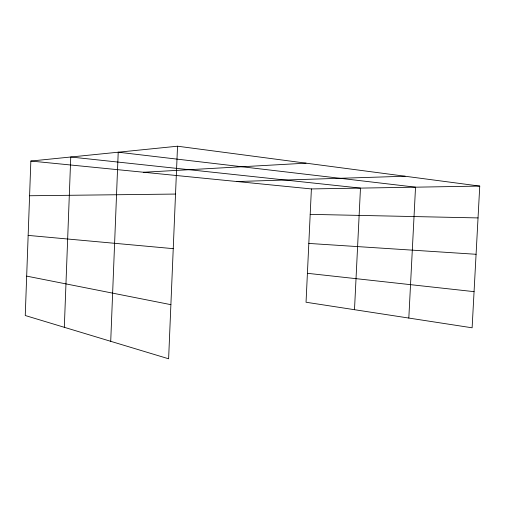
<?xml version="1.0" encoding="UTF-8"?>
<svg xmlns="http://www.w3.org/2000/svg" width="505" height="505" viewBox="0 0 505 505"><rect width="100%" height="100%" fill="white"/><g stroke="black" fill="none" stroke-linecap="round" stroke-linejoin="round"><path stroke-width="0.76" d="M177.533 146.21L30.849 161.038L25.25 315.518L168.619 358.79L177.533 146.21L479.75 186.093L472.118 327.802L306.043 302.243L311.396 188.933L479.75 186.093M64.318 327.309L70.757 157.005L360.475 188.106L354.497 309.698M110.721 341.317L118.221 152.207L415.533 187.172L408.816 318.062M143.59 172.249L306.036 163.166M236.971 181.535L405.111 176.239M29.593 195.751L175.525 194.065M310.196 214.36L478.039 217.92M308.82 243.429L476.076 254.286M28.154 235.399L173.234 248.656M30.849 161.038L311.396 188.933M307.406 273.306L474.069 291.65M26.677 276.121L170.886 304.666"/></g></svg>
